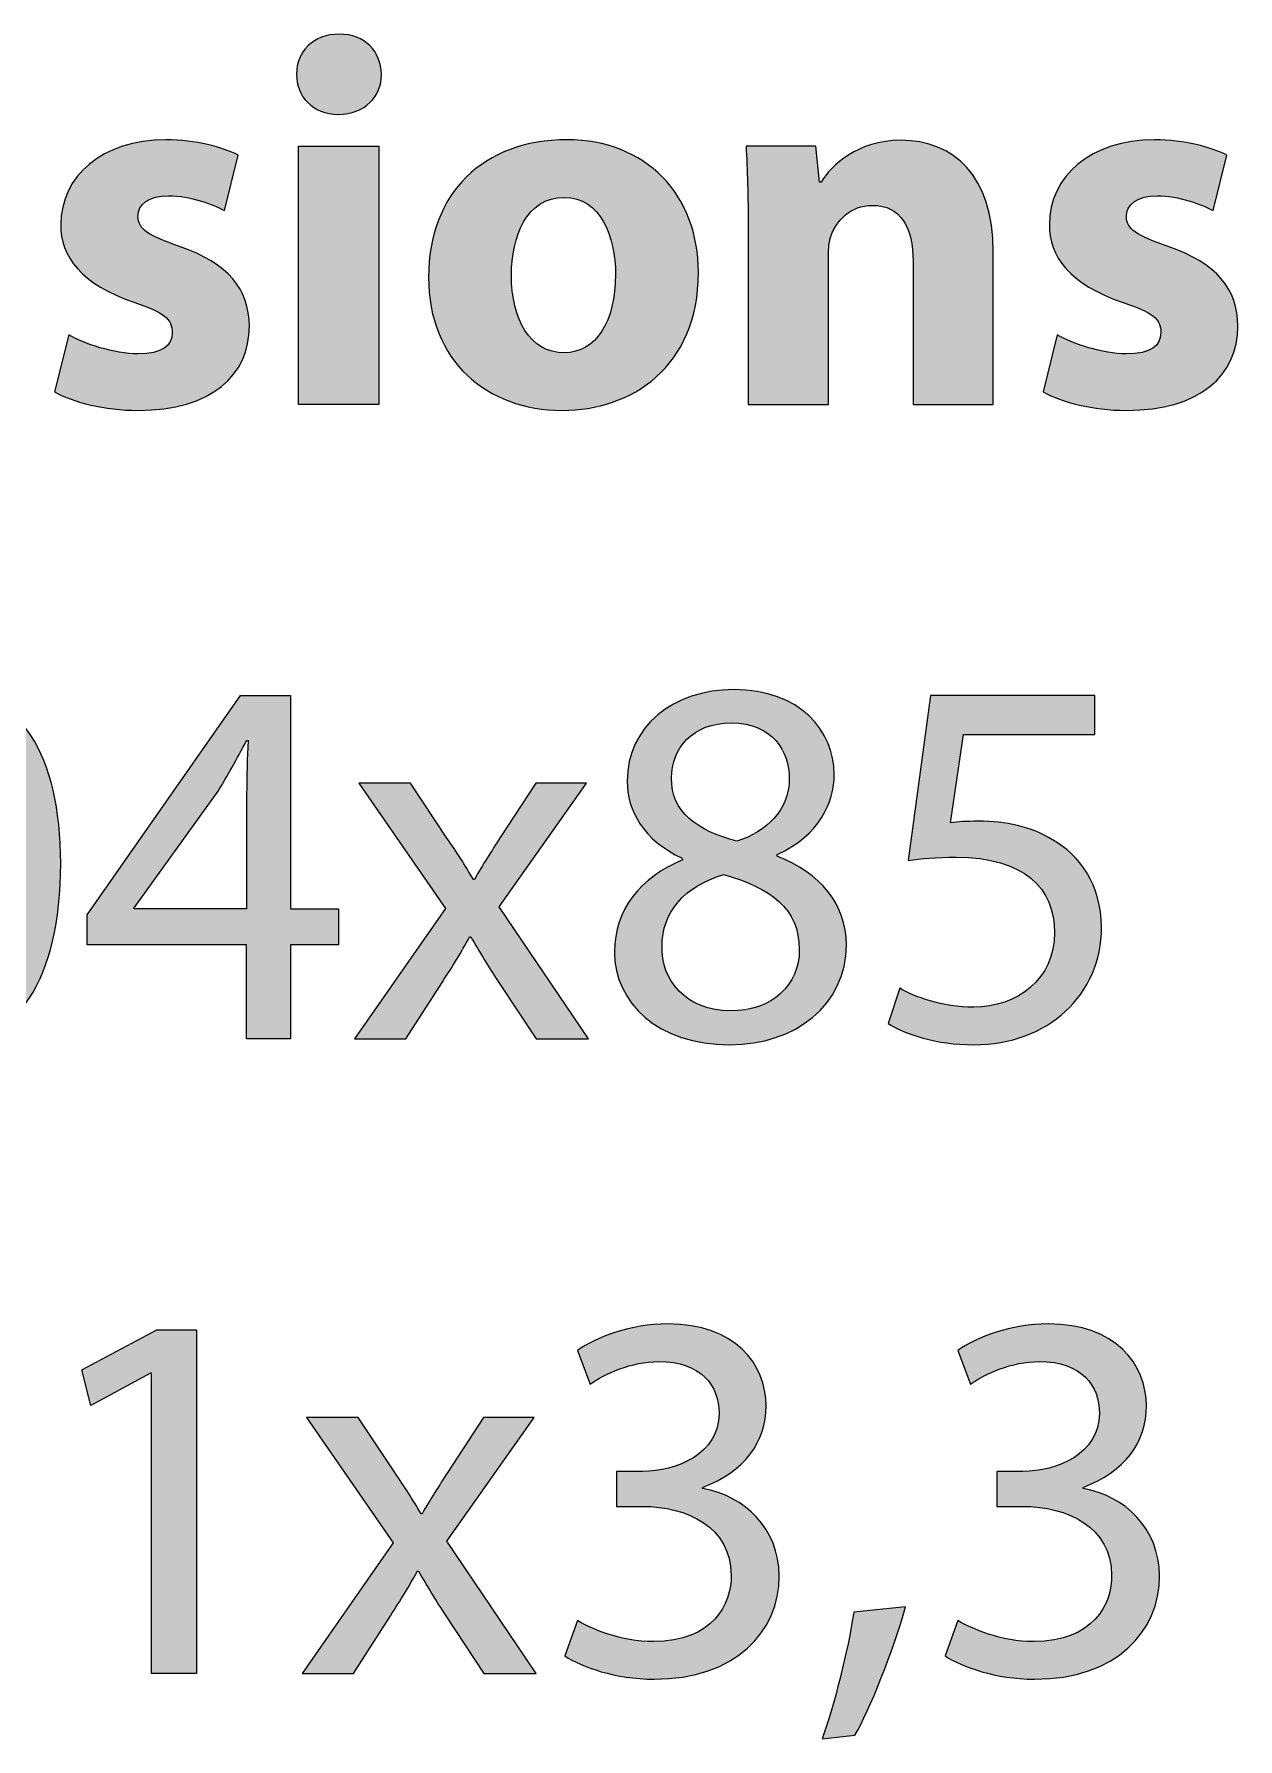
# Model space of a CAD drawing. Header units: inches. Extents: x 110 to 396, y -365 to 80.
# Drawn here: x 335.79 to 351.74, y -111.21 to -88.64 of the extents above; entities that cross this region are included whole.
import ezdxf

# ---------------------------------------------------------------- set-up
doc = ezdxf.new("R2010")
doc.units = ezdxf.units.IN
doc.header["$MEASUREMENT"] = 0
doc.layers.add('description', color=7, linetype='Continuous')

# ---------------------------------------------------------------- blocks, each defined once
blk = doc.blocks.new('block 16')
at = {"layer": 'description'}
h = blk.add_hatch(color=252, dxfattribs=at)
h.dxf.hatch_style = 2
edge = h.paths.add_edge_path()
edge.add_spline(control_points=[(340.394, -89.168), (340.394, -89.462), (340.177, -89.7), (339.82, -89.7), (339.485, -89.7), (339.268, -89.462), (339.268, -89.168), (339.268, -88.867), (339.492, -88.637), (339.834, -88.637), (340.177, -88.637), (340.387, -88.867), (340.394, -89.168)], knot_values=[0, 0, 0, 0, 1, 1, 1, 2, 2, 2, 3, 3, 3, 4, 4, 4, 4], degree=3, periodic=1)
h.paths.add_polyline_path([(339.296, -93.542), (339.296, -90.12), (340.359, -90.12), (340.359, -93.542)])
h = blk.add_hatch(color=252, dxfattribs=at)
h.dxf.hatch_style = 2
edge = h.paths.add_edge_path()
edge.add_spline(control_points=[(336.251, -92.618), (336.447, -92.737), (336.853, -92.87), (337.168, -92.87), (337.489, -92.87), (337.622, -92.765), (337.622, -92.59), (337.622, -92.408), (337.518, -92.324), (337.126, -92.191), (336.412, -91.953), (336.139, -91.569), (336.146, -91.163), (336.146, -90.519), (336.691, -90.036), (337.538, -90.036), (337.937, -90.036), (338.287, -90.134), (338.497, -90.239), (338.497, -90.239), (338.315, -90.974), (338.315, -90.974), (338.161, -90.89), (337.86, -90.778), (337.573, -90.778), (337.314, -90.778), (337.168, -90.883), (337.168, -91.051), (337.168, -91.219), (337.301, -91.303), (337.72, -91.45), (338.371, -91.674), (338.637, -92.009), (338.644, -92.506), (338.644, -93.15), (338.147, -93.619), (337.168, -93.619), (336.72, -93.619), (336.321, -93.514), (336.062, -93.374), (336.062, -93.374), (336.251, -92.618), (336.251, -92.618)], knot_values=[0, 0, 0, 0, 1, 1, 1, 2, 2, 2, 3, 3, 3, 4, 4, 4, 5, 5, 5, 6, 6, 6, 7, 7, 7, 8, 8, 8, 9, 9, 9, 10, 10, 10, 11, 11, 11, 12, 12, 12, 13, 13, 13, 14, 14, 14, 14], degree=3, periodic=1)
h = blk.add_hatch(color=252, dxfattribs=at)
h.dxf.hatch_style = 2
edge = h.paths.add_edge_path()
edge.add_spline(control_points=[(344.593, -91.793), (344.593, -93.045), (343.705, -93.619), (342.788, -93.619), (341.787, -93.619), (341.018, -92.961), (341.018, -91.855), (341.018, -90.743), (341.745, -90.036), (342.851, -90.036), (343.894, -90.036), (344.593, -90.757), (344.593, -91.793)], knot_values=[0, 0, 0, 0, 1, 1, 1, 2, 2, 2, 3, 3, 3, 4, 4, 4, 4], degree=3, periodic=1)
edge = h.paths.add_edge_path()
edge.add_spline(control_points=[(342.116, -91.828), (342.116, -92.415), (342.361, -92.856), (342.816, -92.856), (343.236, -92.856), (343.495, -92.443), (343.495, -91.82), (343.495, -91.317), (343.299, -90.799), (342.816, -90.799), (342.312, -90.799), (342.116, -91.324), (342.116, -91.828)], knot_values=[0, 0, 0, 0, 1, 1, 1, 2, 2, 2, 3, 3, 3, 4, 4, 4, 4], degree=3, periodic=1)
h = blk.add_hatch(color=252, dxfattribs=at)
h.dxf.hatch_style = 2
edge = h.paths.add_edge_path()
edge.add_spline(control_points=[(345.253, -91.212), (345.253, -90.785), (345.239, -90.428), (345.225, -90.12), (345.225, -90.12), (346.148, -90.12), (346.148, -90.12), (346.148, -90.12), (346.197, -90.596), (346.197, -90.596), (346.197, -90.596), (346.218, -90.596), (346.218, -90.596), (346.358, -90.372), (346.701, -90.043), (347.275, -90.043), (347.975, -90.043), (348.5, -90.512), (348.5, -91.52), (348.5, -91.52), (348.5, -93.542), (348.5, -93.542), (348.5, -93.542), (347.436, -93.542), (347.436, -93.542), (347.436, -93.542), (347.436, -91.646), (347.436, -91.646), (347.436, -91.205), (347.282, -90.904), (346.897, -90.904), (346.603, -90.904), (346.428, -91.107), (346.351, -91.303), (346.323, -91.373), (346.316, -91.471), (346.316, -91.569), (346.316, -91.569), (346.316, -93.542), (346.316, -93.542), (346.316, -93.542), (345.253, -93.542), (345.253, -93.542), (345.253, -93.542), (345.253, -91.212), (345.253, -91.212)], knot_values=[0, 0, 0, 0, 1, 1, 1, 2, 2, 2, 3, 3, 3, 4, 4, 4, 5, 5, 5, 6, 6, 6, 7, 7, 7, 8, 8, 8, 9, 9, 9, 10, 10, 10, 11, 11, 11, 12, 12, 12, 13, 13, 13, 14, 14, 14, 15, 15, 15, 15], degree=3, periodic=1)
h = blk.add_hatch(color=252, dxfattribs=at)
h.dxf.hatch_style = 2
edge = h.paths.add_edge_path()
edge.add_spline(control_points=[(349.347, -92.618), (349.543, -92.737), (349.949, -92.87), (350.264, -92.87), (350.586, -92.87), (350.719, -92.765), (350.719, -92.59), (350.719, -92.408), (350.614, -92.324), (350.222, -92.191), (349.509, -91.953), (349.235, -91.569), (349.243, -91.163), (349.243, -90.519), (349.788, -90.036), (350.635, -90.036), (351.034, -90.036), (351.384, -90.134), (351.594, -90.239), (351.594, -90.239), (351.412, -90.974), (351.412, -90.974), (351.258, -90.89), (350.957, -90.778), (350.67, -90.778), (350.411, -90.778), (350.264, -90.883), (350.264, -91.051), (350.264, -91.219), (350.397, -91.303), (350.817, -91.45), (351.468, -91.674), (351.734, -92.009), (351.741, -92.506), (351.741, -93.15), (351.244, -93.619), (350.264, -93.619), (349.816, -93.619), (349.418, -93.514), (349.159, -93.374), (349.159, -93.374), (349.347, -92.618), (349.347, -92.618)], knot_values=[0, 0, 0, 0, 1, 1, 1, 2, 2, 2, 3, 3, 3, 4, 4, 4, 5, 5, 5, 6, 6, 6, 7, 7, 7, 8, 8, 8, 9, 9, 9, 10, 10, 10, 11, 11, 11, 12, 12, 12, 13, 13, 13, 14, 14, 14, 14], degree=3, periodic=1)
h = blk.add_hatch(color=252, dxfattribs=at)
h.dxf.hatch_style = 2
edge = h.paths.add_edge_path()
edge.add_spline(control_points=[(336.144, -99.619), (336.144, -101.165), (335.564, -102.019), (334.563, -102.019), (333.674, -102.019), (333.065, -101.186), (333.051, -99.682), (333.051, -98.149), (333.716, -97.316), (334.64, -97.316), (335.591, -97.316), (336.144, -98.17), (336.144, -99.619)], knot_values=[0, 0, 0, 0, 1, 1, 1, 2, 2, 2, 3, 3, 3, 4, 4, 4, 4], degree=3, periodic=1)
edge = h.paths.add_edge_path()
edge.add_spline(control_points=[(333.674, -99.689), (333.674, -100.871), (334.038, -101.543), (334.598, -101.543), (335.22, -101.543), (335.522, -100.808), (335.522, -99.647), (335.522, -98.527), (335.242, -97.792), (334.598, -97.792), (334.066, -97.792), (333.674, -98.45), (333.674, -99.689)], knot_values=[0, 0, 0, 0, 1, 1, 1, 2, 2, 2, 3, 3, 3, 4, 4, 4, 4], degree=3, periodic=1)
h = blk.add_hatch(color=252, dxfattribs=at)
h.dxf.hatch_style = 2
h.paths.add_polyline_path([(338.608, -101.942), (338.608, -100.696), (336.495, -100.696), (336.495, -100.297), (338.525, -97.393), (339.189, -97.393), (339.189, -100.22), (339.826, -100.22), (339.826, -100.696), (339.189, -100.696), (339.189, -101.942)])
edge = h.paths.add_edge_path()
edge.add_spline(control_points=[(338.608, -100.22), (338.608, -100.22), (338.608, -98.702), (338.608, -98.702), (338.608, -98.464), (338.616, -98.226), (338.63, -97.988), (338.63, -97.988), (338.608, -97.988), (338.608, -97.988), (338.468, -98.254), (338.357, -98.45), (338.231, -98.66), (338.231, -98.66), (337.118, -100.207), (337.118, -100.207), (337.118, -100.207), (337.118, -100.22), (337.118, -100.22), (337.118, -100.22), (338.608, -100.22), (338.608, -100.22)], knot_values=[0, 0, 0, 0, 1, 1, 1, 2, 2, 2, 3, 3, 3, 4, 4, 4, 5, 5, 5, 6, 6, 6, 7, 7, 7, 7], degree=3, periodic=1)
h = blk.add_hatch(color=252, dxfattribs=at)
h.dxf.hatch_style = 2
edge = h.paths.add_edge_path()
edge.add_spline(control_points=[(344.377, -99.549), (343.866, -99.311), (343.649, -98.919), (343.649, -98.527), (343.649, -97.806), (344.258, -97.316), (345.062, -97.316), (345.944, -97.316), (346.392, -97.862), (346.392, -98.436), (346.392, -98.821), (346.196, -99.241), (345.636, -99.5), (345.636, -99.5), (345.636, -99.521), (345.636, -99.521), (346.203, -99.745), (346.553, -100.151), (346.553, -100.696), (346.553, -101.494), (345.874, -102.019), (345.007, -102.019), (344.055, -102.019), (343.481, -101.459), (343.481, -100.794), (343.481, -100.22), (343.824, -99.808), (344.384, -99.57), (344.384, -99.57), (344.377, -99.549), (344.377, -99.549)], knot_values=[0, 0, 0, 0, 1, 1, 1, 2, 2, 2, 3, 3, 3, 4, 4, 4, 5, 5, 5, 6, 6, 6, 7, 7, 7, 8, 8, 8, 9, 9, 9, 10, 10, 10, 10], degree=3, periodic=1)
edge = h.paths.add_edge_path()
edge.add_spline(control_points=[(345.93, -100.759), (345.93, -100.214), (345.545, -99.941), (344.929, -99.766), (344.397, -99.92), (344.111, -100.276), (344.111, -100.71), (344.09, -101.165), (344.439, -101.571), (345.02, -101.571), (345.573, -101.571), (345.93, -101.228), (345.93, -100.759)], knot_values=[0, 0, 0, 0, 1, 1, 1, 2, 2, 2, 3, 3, 3, 4, 4, 4, 4], degree=3, periodic=1)
edge = h.paths.add_edge_path()
edge.add_spline(control_points=[(344.237, -98.485), (344.23, -98.94), (344.579, -99.185), (345.104, -99.325), (345.496, -99.192), (345.797, -98.912), (345.797, -98.499), (345.797, -98.135), (345.581, -97.757), (345.027, -97.757), (344.517, -97.757), (344.237, -98.093), (344.237, -98.485)], knot_values=[0, 0, 0, 0, 1, 1, 1, 2, 2, 2, 3, 3, 3, 4, 4, 4, 4], degree=3, periodic=1)
h = blk.add_hatch(color=252, dxfattribs=at)
h.dxf.hatch_style = 2
edge = h.paths.add_edge_path()
edge.add_spline(control_points=[(349.843, -97.911), (349.843, -97.911), (348.107, -97.911), (348.107, -97.911), (348.107, -97.911), (347.932, -99.08), (347.932, -99.08), (348.038, -99.066), (348.135, -99.059), (348.304, -99.059), (348.66, -99.059), (349.003, -99.129), (349.283, -99.304), (349.64, -99.5), (349.934, -99.899), (349.934, -100.465), (349.934, -101.354), (349.227, -102.019), (348.24, -102.019), (347.743, -102.019), (347.331, -101.879), (347.107, -101.739), (347.107, -101.739), (347.261, -101.27), (347.261, -101.27), (347.45, -101.382), (347.821, -101.522), (348.24, -101.522), (348.814, -101.522), (349.318, -101.144), (349.311, -100.535), (349.311, -99.948), (348.912, -99.535), (348.009, -99.535), (347.743, -99.535), (347.541, -99.556), (347.373, -99.577), (347.373, -99.577), (347.667, -97.393), (347.667, -97.393), (347.667, -97.393), (349.843, -97.393), (349.843, -97.393), (349.843, -97.393), (349.843, -97.911), (349.843, -97.911)], knot_values=[0, 0, 0, 0, 1, 1, 1, 2, 2, 2, 3, 3, 3, 4, 4, 4, 5, 5, 5, 6, 6, 6, 7, 7, 7, 8, 8, 8, 9, 9, 9, 10, 10, 10, 11, 11, 11, 12, 12, 12, 13, 13, 13, 14, 14, 14, 15, 15, 15, 15], degree=3, periodic=1)
h = blk.add_hatch(color=252, dxfattribs=at)
h.dxf.hatch_style = 2
edge = h.paths.add_edge_path()
edge.add_spline(control_points=[(340.779, -98.555), (340.779, -98.555), (341.262, -99.283), (341.262, -99.283), (341.395, -99.472), (341.499, -99.64), (341.612, -99.829), (341.612, -99.829), (341.626, -99.829), (341.626, -99.829), (341.738, -99.633), (341.849, -99.458), (341.968, -99.276), (341.968, -99.276), (342.437, -98.555), (342.437, -98.555), (342.437, -98.555), (343.109, -98.555), (343.109, -98.555), (343.109, -98.555), (341.954, -100.193), (341.954, -100.193), (341.954, -100.193), (343.137, -101.942), (343.137, -101.942), (343.137, -101.942), (342.444, -101.942), (342.444, -101.942), (342.444, -101.942), (341.94, -101.179), (341.94, -101.179), (341.807, -100.983), (341.695, -100.794), (341.577, -100.591), (341.577, -100.591), (341.562, -100.591), (341.562, -100.591), (341.451, -100.794), (341.339, -100.976), (341.206, -101.179), (341.206, -101.179), (340.716, -101.942), (340.716, -101.942), (340.716, -101.942), (340.037, -101.942), (340.037, -101.942), (340.037, -101.942), (341.241, -100.214), (341.241, -100.214), (341.241, -100.214), (340.093, -98.555), (340.093, -98.555), (340.093, -98.555), (340.779, -98.555), (340.779, -98.555)], knot_values=[0, 0, 0, 0, 1, 1, 1, 2, 2, 2, 3, 3, 3, 4, 4, 4, 5, 5, 5, 6, 6, 6, 7, 7, 7, 8, 8, 8, 9, 9, 9, 10, 10, 10, 11, 11, 11, 12, 12, 12, 13, 13, 13, 14, 14, 14, 15, 15, 15, 16, 16, 16, 17, 17, 17, 18, 18, 18, 18], degree=3, periodic=1)
h = blk.add_hatch(color=252, dxfattribs=at)
h.dxf.hatch_style = 2
h.paths.add_polyline_path([(337.348, -106.367), (337.334, -106.367), (336.544, -106.794), (336.425, -106.325), (337.418, -105.793), (337.943, -105.793), (337.943, -110.342), (337.348, -110.342)])
h = blk.add_hatch(color=252, dxfattribs=at)
h.dxf.hatch_style = 2
edge = h.paths.add_edge_path()
edge.add_spline(control_points=[(342.99, -109.642), (343.165, -109.747), (343.564, -109.922), (343.999, -109.922), (344.782, -109.922), (345.034, -109.425), (345.027, -109.04), (345.02, -108.404), (344.446, -108.131), (343.851, -108.131), (343.851, -108.131), (343.509, -108.131), (343.509, -108.131), (343.509, -108.131), (343.509, -107.669), (343.509, -107.669), (343.509, -107.669), (343.851, -107.669), (343.851, -107.669), (344.299, -107.669), (344.866, -107.438), (344.866, -106.899), (344.866, -106.535), (344.635, -106.213), (344.068, -106.213), (343.704, -106.213), (343.355, -106.374), (343.159, -106.514), (343.159, -106.514), (342.99, -106.066), (342.99, -106.066), (343.236, -105.891), (343.697, -105.716), (344.187, -105.716), (345.083, -105.716), (345.489, -106.248), (345.489, -106.801), (345.489, -107.277), (345.202, -107.676), (344.649, -107.879), (344.649, -107.879), (344.649, -107.893), (344.649, -107.893), (345.209, -107.998), (345.657, -108.418), (345.664, -109.054), (345.664, -109.782), (345.09, -110.419), (344.005, -110.419), (343.495, -110.419), (343.047, -110.258), (342.823, -110.111), (342.823, -110.111), (342.99, -109.642), (342.99, -109.642)], knot_values=[0, 0, 0, 0, 1, 1, 1, 2, 2, 2, 3, 3, 3, 4, 4, 4, 5, 5, 5, 6, 6, 6, 7, 7, 7, 8, 8, 8, 9, 9, 9, 10, 10, 10, 11, 11, 11, 12, 12, 12, 13, 13, 13, 14, 14, 14, 15, 15, 15, 16, 16, 16, 17, 17, 17, 18, 18, 18, 18], degree=3, periodic=1)
h = blk.add_hatch(color=252, dxfattribs=at)
h.dxf.hatch_style = 2
edge = h.paths.add_edge_path()
edge.add_spline(control_points=[(348.03, -109.642), (348.205, -109.747), (348.604, -109.922), (349.038, -109.922), (349.822, -109.922), (350.074, -109.425), (350.067, -109.04), (350.06, -108.404), (349.486, -108.131), (348.891, -108.131), (348.891, -108.131), (348.548, -108.131), (348.548, -108.131), (348.548, -108.131), (348.548, -107.669), (348.548, -107.669), (348.548, -107.669), (348.891, -107.669), (348.891, -107.669), (349.339, -107.669), (349.906, -107.438), (349.906, -106.899), (349.906, -106.535), (349.675, -106.213), (349.108, -106.213), (348.744, -106.213), (348.394, -106.374), (348.198, -106.514), (348.198, -106.514), (348.03, -106.066), (348.03, -106.066), (348.275, -105.891), (348.737, -105.716), (349.227, -105.716), (350.123, -105.716), (350.528, -106.248), (350.528, -106.801), (350.528, -107.277), (350.242, -107.676), (349.689, -107.879), (349.689, -107.879), (349.689, -107.893), (349.689, -107.893), (350.249, -107.998), (350.696, -108.418), (350.703, -109.054), (350.703, -109.782), (350.13, -110.419), (349.045, -110.419), (348.534, -110.419), (348.086, -110.258), (347.863, -110.111), (347.863, -110.111), (348.03, -109.642), (348.03, -109.642)], knot_values=[0, 0, 0, 0, 1, 1, 1, 2, 2, 2, 3, 3, 3, 4, 4, 4, 5, 5, 5, 6, 6, 6, 7, 7, 7, 8, 8, 8, 9, 9, 9, 10, 10, 10, 11, 11, 11, 12, 12, 12, 13, 13, 13, 14, 14, 14, 15, 15, 15, 16, 16, 16, 17, 17, 17, 18, 18, 18, 18], degree=3, periodic=1)
h = blk.add_hatch(color=252, dxfattribs=at)
h.dxf.hatch_style = 2
edge = h.paths.add_edge_path()
edge.add_spline(control_points=[(340.086, -106.955), (340.086, -106.955), (340.569, -107.683), (340.569, -107.683), (340.702, -107.872), (340.806, -108.04), (340.919, -108.229), (340.919, -108.229), (340.932, -108.229), (340.932, -108.229), (341.044, -108.033), (341.156, -107.858), (341.275, -107.676), (341.275, -107.676), (341.744, -106.955), (341.744, -106.955), (341.744, -106.955), (342.416, -106.955), (342.416, -106.955), (342.416, -106.955), (341.261, -108.593), (341.261, -108.593), (341.261, -108.593), (342.444, -110.342), (342.444, -110.342), (342.444, -110.342), (341.751, -110.342), (341.751, -110.342), (341.751, -110.342), (341.247, -109.579), (341.247, -109.579), (341.114, -109.383), (341.002, -109.194), (340.883, -108.991), (340.883, -108.991), (340.869, -108.991), (340.869, -108.991), (340.757, -109.194), (340.645, -109.376), (340.512, -109.579), (340.512, -109.579), (340.023, -110.342), (340.023, -110.342), (340.023, -110.342), (339.344, -110.342), (339.344, -110.342), (339.344, -110.342), (340.548, -108.614), (340.548, -108.614), (340.548, -108.614), (339.4, -106.955), (339.4, -106.955), (339.4, -106.955), (340.086, -106.955), (340.086, -106.955)], knot_values=[0, 0, 0, 0, 1, 1, 1, 2, 2, 2, 3, 3, 3, 4, 4, 4, 5, 5, 5, 6, 6, 6, 7, 7, 7, 8, 8, 8, 9, 9, 9, 10, 10, 10, 11, 11, 11, 12, 12, 12, 13, 13, 13, 14, 14, 14, 15, 15, 15, 16, 16, 16, 17, 17, 17, 18, 18, 18, 18], degree=3, periodic=1)
h = blk.add_hatch(color=252, dxfattribs=at)
h.dxf.hatch_style = 2
edge = h.paths.add_edge_path()
edge.add_spline(control_points=[(346.232, -111.21), (346.386, -110.79), (346.575, -110.041), (346.652, -109.53), (346.652, -109.53), (347.338, -109.46), (347.338, -109.46), (347.169, -110.055), (346.861, -110.832), (346.666, -111.161), (346.666, -111.161), (346.232, -111.21), (346.232, -111.21)], knot_values=[0, 0, 0, 0, 1, 1, 1, 2, 2, 2, 3, 3, 3, 4, 4, 4, 4], degree=3, periodic=1)
at = {"layer": 'description', "lineweight": 0}
for points in [[(339.296, -93.542), (339.296, -90.12), (340.359, -90.12), (340.359, -93.542), (339.296, -93.542)], [(338.608, -101.942), (338.608, -100.696), (336.495, -100.696), (336.495, -100.297), (338.525, -97.393), (339.189, -97.393), (339.189, -100.22), (339.826, -100.22), (339.826, -100.696), (339.189, -100.696), (339.189, -101.942), (338.608, -101.942)], [(337.348, -106.367), (337.334, -106.367), (336.544, -106.794), (336.425, -106.325), (337.418, -105.793), (337.943, -105.793), (337.943, -110.342), (337.348, -110.342), (337.348, -106.367)]]:
    blk.add_lwpolyline(points, dxfattribs=at)
for points, knots in [([(340.394, -89.168), (340.394, -89.462), (340.177, -89.7), (339.82, -89.7), (339.485, -89.7), (339.268, -89.462), (339.268, -89.168), (339.268, -88.867), (339.492, -88.637), (339.834, -88.637), (340.177, -88.637), (340.387, -88.867), (340.394, -89.168)], [0, 0, 0, 0, 1, 1, 1, 2, 2, 2, 3, 3, 3, 4, 4, 4, 4]), ([(336.251, -92.618), (336.447, -92.737), (336.853, -92.87), (337.168, -92.87), (337.489, -92.87), (337.622, -92.765), (337.622, -92.59), (337.622, -92.408), (337.518, -92.324), (337.126, -92.191), (336.412, -91.953), (336.139, -91.569), (336.146, -91.163), (336.146, -90.519), (336.691, -90.036), (337.538, -90.036), (337.937, -90.036), (338.287, -90.134), (338.497, -90.239), (338.497, -90.239), (338.315, -90.974), (338.315, -90.974), (338.161, -90.89), (337.86, -90.778), (337.573, -90.778), (337.314, -90.778), (337.168, -90.883), (337.168, -91.051), (337.168, -91.219), (337.301, -91.303), (337.72, -91.45), (338.371, -91.674), (338.637, -92.009), (338.644, -92.506), (338.644, -93.15), (338.147, -93.619), (337.168, -93.619), (336.72, -93.619), (336.321, -93.514), (336.062, -93.374), (336.062, -93.374), (336.251, -92.618), (336.251, -92.618)], [0, 0, 0, 0, 1, 1, 1, 2, 2, 2, 3, 3, 3, 4, 4, 4, 5, 5, 5, 6, 6, 6, 7, 7, 7, 8, 8, 8, 9, 9, 9, 10, 10, 10, 11, 11, 11, 12, 12, 12, 13, 13, 13, 14, 14, 14, 14]), ([(344.593, -91.793), (344.593, -93.045), (343.705, -93.619), (342.788, -93.619), (341.787, -93.619), (341.018, -92.961), (341.018, -91.855), (341.018, -90.743), (341.745, -90.036), (342.851, -90.036), (343.894, -90.036), (344.593, -90.757), (344.593, -91.793)], [0, 0, 0, 0, 1, 1, 1, 2, 2, 2, 3, 3, 3, 4, 4, 4, 4]), ([(345.253, -91.212), (345.253, -90.785), (345.239, -90.428), (345.225, -90.12), (345.225, -90.12), (346.148, -90.12), (346.148, -90.12), (346.148, -90.12), (346.197, -90.596), (346.197, -90.596), (346.197, -90.596), (346.218, -90.596), (346.218, -90.596), (346.358, -90.372), (346.701, -90.043), (347.275, -90.043), (347.975, -90.043), (348.5, -90.512), (348.5, -91.52), (348.5, -91.52), (348.5, -93.542), (348.5, -93.542), (348.5, -93.542), (347.436, -93.542), (347.436, -93.542), (347.436, -93.542), (347.436, -91.646), (347.436, -91.646), (347.436, -91.205), (347.282, -90.904), (346.897, -90.904), (346.603, -90.904), (346.428, -91.107), (346.351, -91.303), (346.323, -91.373), (346.316, -91.471), (346.316, -91.569), (346.316, -91.569), (346.316, -93.542), (346.316, -93.542), (346.316, -93.542), (345.253, -93.542), (345.253, -93.542), (345.253, -93.542), (345.253, -91.212), (345.253, -91.212)], [0, 0, 0, 0, 1, 1, 1, 2, 2, 2, 3, 3, 3, 4, 4, 4, 5, 5, 5, 6, 6, 6, 7, 7, 7, 8, 8, 8, 9, 9, 9, 10, 10, 10, 11, 11, 11, 12, 12, 12, 13, 13, 13, 14, 14, 14, 15, 15, 15, 15]), ([(349.347, -92.618), (349.543, -92.737), (349.949, -92.87), (350.264, -92.87), (350.586, -92.87), (350.719, -92.765), (350.719, -92.59), (350.719, -92.408), (350.614, -92.324), (350.222, -92.191), (349.509, -91.953), (349.235, -91.569), (349.243, -91.163), (349.243, -90.519), (349.788, -90.036), (350.635, -90.036), (351.034, -90.036), (351.384, -90.134), (351.594, -90.239), (351.594, -90.239), (351.412, -90.974), (351.412, -90.974), (351.258, -90.89), (350.957, -90.778), (350.67, -90.778), (350.411, -90.778), (350.264, -90.883), (350.264, -91.051), (350.264, -91.219), (350.397, -91.303), (350.817, -91.45), (351.468, -91.674), (351.734, -92.009), (351.741, -92.506), (351.741, -93.15), (351.244, -93.619), (350.264, -93.619), (349.816, -93.619), (349.418, -93.514), (349.159, -93.374), (349.159, -93.374), (349.347, -92.618), (349.347, -92.618)], [0, 0, 0, 0, 1, 1, 1, 2, 2, 2, 3, 3, 3, 4, 4, 4, 5, 5, 5, 6, 6, 6, 7, 7, 7, 8, 8, 8, 9, 9, 9, 10, 10, 10, 11, 11, 11, 12, 12, 12, 13, 13, 13, 14, 14, 14, 14]), ([(342.116, -91.828), (342.116, -92.415), (342.361, -92.856), (342.816, -92.856), (343.236, -92.856), (343.495, -92.443), (343.495, -91.82), (343.495, -91.317), (343.299, -90.799), (342.816, -90.799), (342.312, -90.799), (342.116, -91.324), (342.116, -91.828)], [0, 0, 0, 0, 1, 1, 1, 2, 2, 2, 3, 3, 3, 4, 4, 4, 4]), ([(336.144, -99.619), (336.144, -101.165), (335.564, -102.019), (334.563, -102.019), (333.674, -102.019), (333.065, -101.186), (333.051, -99.682), (333.051, -98.149), (333.716, -97.316), (334.64, -97.316), (335.591, -97.316), (336.144, -98.17), (336.144, -99.619)], [0, 0, 0, 0, 1, 1, 1, 2, 2, 2, 3, 3, 3, 4, 4, 4, 4]), ([(344.377, -99.549), (343.866, -99.311), (343.649, -98.919), (343.649, -98.527), (343.649, -97.806), (344.258, -97.316), (345.062, -97.316), (345.944, -97.316), (346.392, -97.862), (346.392, -98.436), (346.392, -98.821), (346.196, -99.241), (345.636, -99.5), (345.636, -99.5), (345.636, -99.521), (345.636, -99.521), (346.203, -99.745), (346.553, -100.151), (346.553, -100.696), (346.553, -101.494), (345.874, -102.019), (345.007, -102.019), (344.055, -102.019), (343.481, -101.459), (343.481, -100.794), (343.481, -100.22), (343.824, -99.808), (344.384, -99.57), (344.384, -99.57), (344.377, -99.549), (344.377, -99.549)], [0, 0, 0, 0, 1, 1, 1, 2, 2, 2, 3, 3, 3, 4, 4, 4, 5, 5, 5, 6, 6, 6, 7, 7, 7, 8, 8, 8, 9, 9, 9, 10, 10, 10, 10]), ([(349.843, -97.911), (349.843, -97.911), (348.107, -97.911), (348.107, -97.911), (348.107, -97.911), (347.932, -99.08), (347.932, -99.08), (348.038, -99.066), (348.135, -99.059), (348.304, -99.059), (348.66, -99.059), (349.003, -99.129), (349.283, -99.304), (349.64, -99.5), (349.934, -99.899), (349.934, -100.465), (349.934, -101.354), (349.227, -102.019), (348.24, -102.019), (347.743, -102.019), (347.331, -101.879), (347.107, -101.739), (347.107, -101.739), (347.261, -101.27), (347.261, -101.27), (347.45, -101.382), (347.821, -101.522), (348.24, -101.522), (348.814, -101.522), (349.318, -101.144), (349.311, -100.535), (349.311, -99.948), (348.912, -99.535), (348.009, -99.535), (347.743, -99.535), (347.541, -99.556), (347.373, -99.577), (347.373, -99.577), (347.667, -97.393), (347.667, -97.393), (347.667, -97.393), (349.843, -97.393), (349.843, -97.393), (349.843, -97.393), (349.843, -97.911), (349.843, -97.911)], [0, 0, 0, 0, 1, 1, 1, 2, 2, 2, 3, 3, 3, 4, 4, 4, 5, 5, 5, 6, 6, 6, 7, 7, 7, 8, 8, 8, 9, 9, 9, 10, 10, 10, 11, 11, 11, 12, 12, 12, 13, 13, 13, 14, 14, 14, 15, 15, 15, 15]), ([(344.237, -98.485), (344.23, -98.94), (344.579, -99.185), (345.104, -99.325), (345.496, -99.192), (345.797, -98.912), (345.797, -98.499), (345.797, -98.135), (345.581, -97.757), (345.027, -97.757), (344.517, -97.757), (344.237, -98.093), (344.237, -98.485)], [0, 0, 0, 0, 1, 1, 1, 2, 2, 2, 3, 3, 3, 4, 4, 4, 4]), ([(338.608, -100.22), (338.608, -100.22), (338.608, -98.702), (338.608, -98.702), (338.608, -98.464), (338.616, -98.226), (338.63, -97.988), (338.63, -97.988), (338.608, -97.988), (338.608, -97.988), (338.468, -98.254), (338.357, -98.45), (338.231, -98.66), (338.231, -98.66), (337.118, -100.207), (337.118, -100.207), (337.118, -100.207), (337.118, -100.22), (337.118, -100.22), (337.118, -100.22), (338.608, -100.22), (338.608, -100.22)], [0, 0, 0, 0, 1, 1, 1, 2, 2, 2, 3, 3, 3, 4, 4, 4, 5, 5, 5, 6, 6, 6, 7, 7, 7, 7]), ([(340.779, -98.555), (340.779, -98.555), (341.262, -99.283), (341.262, -99.283), (341.395, -99.472), (341.499, -99.64), (341.612, -99.829), (341.612, -99.829), (341.626, -99.829), (341.626, -99.829), (341.738, -99.633), (341.849, -99.458), (341.968, -99.276), (341.968, -99.276), (342.437, -98.555), (342.437, -98.555), (342.437, -98.555), (343.109, -98.555), (343.109, -98.555), (343.109, -98.555), (341.954, -100.193), (341.954, -100.193), (341.954, -100.193), (343.137, -101.942), (343.137, -101.942), (343.137, -101.942), (342.444, -101.942), (342.444, -101.942), (342.444, -101.942), (341.94, -101.179), (341.94, -101.179), (341.807, -100.983), (341.695, -100.794), (341.577, -100.591), (341.577, -100.591), (341.562, -100.591), (341.562, -100.591), (341.451, -100.794), (341.339, -100.976), (341.206, -101.179), (341.206, -101.179), (340.716, -101.942), (340.716, -101.942), (340.716, -101.942), (340.037, -101.942), (340.037, -101.942), (340.037, -101.942), (341.241, -100.214), (341.241, -100.214), (341.241, -100.214), (340.093, -98.555), (340.093, -98.555), (340.093, -98.555), (340.779, -98.555), (340.779, -98.555)], [0, 0, 0, 0, 1, 1, 1, 2, 2, 2, 3, 3, 3, 4, 4, 4, 5, 5, 5, 6, 6, 6, 7, 7, 7, 8, 8, 8, 9, 9, 9, 10, 10, 10, 11, 11, 11, 12, 12, 12, 13, 13, 13, 14, 14, 14, 15, 15, 15, 16, 16, 16, 17, 17, 17, 18, 18, 18, 18]), ([(345.93, -100.759), (345.93, -100.214), (345.545, -99.941), (344.929, -99.766), (344.397, -99.92), (344.111, -100.276), (344.111, -100.71), (344.09, -101.165), (344.439, -101.571), (345.02, -101.571), (345.573, -101.571), (345.93, -101.228), (345.93, -100.759)], [0, 0, 0, 0, 1, 1, 1, 2, 2, 2, 3, 3, 3, 4, 4, 4, 4]), ([(342.99, -109.642), (343.165, -109.747), (343.564, -109.922), (343.999, -109.922), (344.782, -109.922), (345.034, -109.425), (345.027, -109.04), (345.02, -108.404), (344.446, -108.131), (343.851, -108.131), (343.851, -108.131), (343.509, -108.131), (343.509, -108.131), (343.509, -108.131), (343.509, -107.669), (343.509, -107.669), (343.509, -107.669), (343.851, -107.669), (343.851, -107.669), (344.299, -107.669), (344.866, -107.438), (344.866, -106.899), (344.866, -106.535), (344.635, -106.213), (344.068, -106.213), (343.704, -106.213), (343.355, -106.374), (343.159, -106.514), (343.159, -106.514), (342.99, -106.066), (342.99, -106.066), (343.236, -105.891), (343.697, -105.716), (344.187, -105.716), (345.083, -105.716), (345.489, -106.248), (345.489, -106.801), (345.489, -107.277), (345.202, -107.676), (344.649, -107.879), (344.649, -107.879), (344.649, -107.893), (344.649, -107.893), (345.209, -107.998), (345.657, -108.418), (345.664, -109.054), (345.664, -109.782), (345.09, -110.419), (344.005, -110.419), (343.495, -110.419), (343.047, -110.258), (342.823, -110.111), (342.823, -110.111), (342.99, -109.642), (342.99, -109.642)], [0, 0, 0, 0, 1, 1, 1, 2, 2, 2, 3, 3, 3, 4, 4, 4, 5, 5, 5, 6, 6, 6, 7, 7, 7, 8, 8, 8, 9, 9, 9, 10, 10, 10, 11, 11, 11, 12, 12, 12, 13, 13, 13, 14, 14, 14, 15, 15, 15, 16, 16, 16, 17, 17, 17, 18, 18, 18, 18]), ([(348.03, -109.642), (348.205, -109.747), (348.604, -109.922), (349.038, -109.922), (349.822, -109.922), (350.074, -109.425), (350.067, -109.04), (350.06, -108.404), (349.486, -108.131), (348.891, -108.131), (348.891, -108.131), (348.548, -108.131), (348.548, -108.131), (348.548, -108.131), (348.548, -107.669), (348.548, -107.669), (348.548, -107.669), (348.891, -107.669), (348.891, -107.669), (349.339, -107.669), (349.906, -107.438), (349.906, -106.899), (349.906, -106.535), (349.675, -106.213), (349.108, -106.213), (348.744, -106.213), (348.394, -106.374), (348.198, -106.514), (348.198, -106.514), (348.03, -106.066), (348.03, -106.066), (348.275, -105.891), (348.737, -105.716), (349.227, -105.716), (350.123, -105.716), (350.528, -106.248), (350.528, -106.801), (350.528, -107.277), (350.242, -107.676), (349.689, -107.879), (349.689, -107.879), (349.689, -107.893), (349.689, -107.893), (350.249, -107.998), (350.696, -108.418), (350.703, -109.054), (350.703, -109.782), (350.13, -110.419), (349.045, -110.419), (348.534, -110.419), (348.086, -110.258), (347.863, -110.111), (347.863, -110.111), (348.03, -109.642), (348.03, -109.642)], [0, 0, 0, 0, 1, 1, 1, 2, 2, 2, 3, 3, 3, 4, 4, 4, 5, 5, 5, 6, 6, 6, 7, 7, 7, 8, 8, 8, 9, 9, 9, 10, 10, 10, 11, 11, 11, 12, 12, 12, 13, 13, 13, 14, 14, 14, 15, 15, 15, 16, 16, 16, 17, 17, 17, 18, 18, 18, 18]), ([(340.086, -106.955), (340.086, -106.955), (340.569, -107.683), (340.569, -107.683), (340.702, -107.872), (340.806, -108.04), (340.919, -108.229), (340.919, -108.229), (340.932, -108.229), (340.932, -108.229), (341.044, -108.033), (341.156, -107.858), (341.275, -107.676), (341.275, -107.676), (341.744, -106.955), (341.744, -106.955), (341.744, -106.955), (342.416, -106.955), (342.416, -106.955), (342.416, -106.955), (341.261, -108.593), (341.261, -108.593), (341.261, -108.593), (342.444, -110.342), (342.444, -110.342), (342.444, -110.342), (341.751, -110.342), (341.751, -110.342), (341.751, -110.342), (341.247, -109.579), (341.247, -109.579), (341.114, -109.383), (341.002, -109.194), (340.883, -108.991), (340.883, -108.991), (340.869, -108.991), (340.869, -108.991), (340.757, -109.194), (340.645, -109.376), (340.512, -109.579), (340.512, -109.579), (340.023, -110.342), (340.023, -110.342), (340.023, -110.342), (339.344, -110.342), (339.344, -110.342), (339.344, -110.342), (340.548, -108.614), (340.548, -108.614), (340.548, -108.614), (339.4, -106.955), (339.4, -106.955), (339.4, -106.955), (340.086, -106.955), (340.086, -106.955)], [0, 0, 0, 0, 1, 1, 1, 2, 2, 2, 3, 3, 3, 4, 4, 4, 5, 5, 5, 6, 6, 6, 7, 7, 7, 8, 8, 8, 9, 9, 9, 10, 10, 10, 11, 11, 11, 12, 12, 12, 13, 13, 13, 14, 14, 14, 15, 15, 15, 16, 16, 16, 17, 17, 17, 18, 18, 18, 18]), ([(346.232, -111.21), (346.386, -110.79), (346.575, -110.041), (346.652, -109.53), (346.652, -109.53), (347.338, -109.46), (347.338, -109.46), (347.169, -110.055), (346.861, -110.832), (346.666, -111.161), (346.666, -111.161), (346.232, -111.21), (346.232, -111.21)], [0, 0, 0, 0, 1, 1, 1, 2, 2, 2, 3, 3, 3, 4, 4, 4, 4])]:
    blk.add_open_spline(points, degree=3, knots=knots, dxfattribs=at)
blk = doc.blocks.new('block 15')
at = {"layer": 'description'}
blk.add_blockref('block 16', (0, 0), dxfattribs=at)

msp = doc.modelspace()

# ---------------------------------------------------------------- block references
at = {"layer": 'description'}
msp.add_blockref('block 15', (0, 0), dxfattribs=at)

doc.saveas('drawing.dxf')
